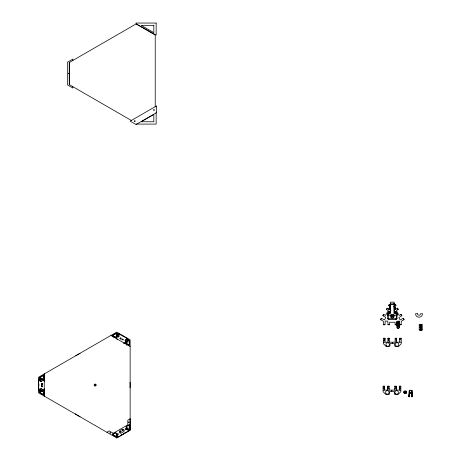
<?xml version="1.0" encoding="UTF-8"?>
<svg xmlns="http://www.w3.org/2000/svg" width="461" height="461" viewBox="0 0 461 461"><rect width="100%" height="100%" fill="white"/><g stroke="black" fill="none" stroke-linecap="round" stroke-linejoin="round"><path stroke-width="0.69" d="M69.346 84.657L69.346 62.483M72.85 86.68L72.85 88.028L67.479 84.928L67.479 62.212L72.85 59.112L72.85 60.46M155.224 107.033L155.23 35.071L136.024 23.984L69.231 62.546L69.225 84.594L131.656 120.638M397.002 325.57L397.163 323.916M397.002 325.005L397.163 324.377M397.002 326.077L397.042 322.268L397.866 321.686L398.753 321.766L399.335 322.694L398.171 326.486L397.002 326.958M409.299 390.288L409.016 396.829L409.668 396.829L409.668 393.907L410.157 392.709L411.137 392.709L411.633 393.907L411.633 396.829L412.284 396.788L411.996 390.288L409.299 390.288L409.016 395.359L409.973 390.288M404.061 393.06L404.061 391.176L406.654 391.383L406.446 393.06L404.061 393.06L404.061 391.176M405.726 392.588C406.464 392.951 405.507 393.262 405.726 392.588C407.207 393.855 406.435 391.216 406.446 391.176L406.654 391.412L406.446 391.176M396.979 322.971L396.979 324.308M399.572 322.354C398.828 328.537 400.592 319.346 398.171 324.152L398.171 326.486L399.335 326.958M403.853 392.484L406.037 392.991M397.808 322.948L398.529 322.948M397.826 322.965C399.497 322.498 397.203 321.934 398.171 322.74M405.726 391.648C406.469 391.285 405.496 390.968 405.726 391.648L406.654 391.608L406.446 393.06M405.536 392.916L404.545 393.054L404.781 392.588L404.879 393.054M128.389 430.522L129.408 426.69L128.446 425.025M388.784 309.567L390.582 303.09M389.032 309.694L389.77 307.118M404.435 391.297L404.879 391.182L404.948 391.815L404.902 391.176L404.781 391.648L404.435 391.297L405.962 391.182M403.951 392L404.781 391.648M398.171 326.486L397.163 322.527M389.58 309.469L390.68 307.02M389.366 309.642L390.761 306.577M389.17 309.659L390.709 306.582M399.462 324.486L399.335 325.57M405.536 391.32L404.885 391.182L404.948 391.815M112.72 336.755L114.046 334.467L117.872 333.441L120.5 334.957M113.838 337.855L114.541 336.639M116.333 338.553L116.829 337.694M118.69 334.479L119.226 333.545M118.99 334.651L119.526 333.724M126.781 339.146L127.317 338.218M124.729 343.399L125.225 342.54M126.579 345.208L127.282 343.998M128.129 345.566L129.414 343.341L128.389 339.509L126.285 338.299M380.826 319.784L381.587 318.47M383.108 315.843L383.863 314.529M386.67 309.671L387.424 308.357M388.946 305.729L389.701 304.416M409.668 393.907L410.157 392.709M44.481 378.256L44.481 380.1M44.481 389.931L44.481 391.775M389.764 311.976L389.764 313.613L387.661 313.613L387.661 318.747L388.83 319.45L395.838 319.45L396.304 318.747L396.304 313.613M406.521 392.686L406.654 392.639M44.348 389.044L42.619 391.147L39.755 391.147L38.707 388.519L38.707 381.512L39.755 378.884L42.619 378.884L44.348 380.988M406.654 391.764L406.654 392.311M387.661 315.86L388.127 315.393M397.584 321.766L397.203 322.481L397.249 321.974M395.838 319.45L397.002 318.747L397.002 313.613L394.904 313.613L394.904 311.976M113.55 433.916L112.334 434.619L116.581 437.068L117.509 436.544M128.216 425.428L129.432 424.725L129.437 429.646L128.06 430.441L125.928 426.753L129.426 424.731L129.426 429.652L128.527 430.171M114.461 433.455L115.688 432.746M126.228 426.644L127.276 426.033M120.361 431.727L120.079 431.888L121.151 431.266M120.108 431.94L120.494 431.715M116.719 437.95L130.135 430.182L130.135 339.843L116.708 332.093L38.476 377.265L38.476 392.766L116.702 437.944L130.129 430.194L130.123 418.836M106.877 432.274L109.211 430.926L113.256 433.259M130.129 418.847L127.795 420.196L127.795 424.869L112.778 433.536M112.323 434.608L115.82 432.591L117.947 436.279L116.581 437.068M122.39 430.551L123.22 430.004M120.235 435.57L120.638 435.334M120.84 435.219L122.056 434.516M123.266 433.818L126.302 432.066M393.913 305.021L395.371 304.179L396.126 305.493L394.143 306.64M390.375 309.792L387.021 308.127L386.26 309.44L388.283 310.61L385.482 315.462L383.46 314.293L382.699 315.606L385.736 317.358L384.537 319.905L381.184 318.24L380.423 319.554L383.46 321.305L383.46 324.809L384.975 324.809L385.212 321.069L387.776 321.069L388.012 324.809L389.528 324.809L389.528 322.251L395.135 322.251L395.135 324.809L396.65 324.809L396.65 321.305L399.457 321.069L399.687 324.809L401.208 324.809L401.208 321.305L404.245 319.554L403.484 318.234L400.131 319.905L398.846 317.681L401.963 315.606L401.208 314.293L399.18 315.462L396.379 310.61L398.402 309.44L397.647 308.127L394.288 309.792M123.283 343.226L126.637 342.673L128.072 340.195L126.32 337.971L120.252 334.467L117.451 334.064L116.022 336.542L117.215 339.722M69.231 73.455L68.412 73.455L69.231 73.685M136.018 124.09L156.158 124.09L156.158 112.069M390.582 303.868L394.086 303.868M390.582 304.519L394.086 304.519M388.479 311.918L389.804 311.918M394.086 311.976L396.183 311.918M388.248 312.091L390.467 311.918M396.42 312.091L394.668 311.918M394.086 312.621L394.904 312.621M388.11 314.621L387.142 314.5A5.371 5.371 0 0 1 390.94 310.702M396.552 314.621L397.52 314.5A5.371 5.371 0 0 0 393.723 310.702M387.661 315.393L391.251 315.099A1.527 1.527 0 0 1 391.568 314.857M397.002 315.393L393.412 315.099A1.527 1.527 0 0 0 393.095 314.857M387.661 318.747L397.002 318.747M388.139 318.897L388.882 318.897M395.786 318.897L396.523 318.897M383.46 324.342L384.975 324.342M388.012 324.342L389.528 324.342M395.135 324.342L396.65 324.342M399.687 324.342L401.208 324.342M384.278 338.42L384.975 338.42M388.012 338.42L388.715 338.42M395.953 338.42L396.65 338.42M399.687 338.42L400.39 338.42M383.46 338.656L384.975 338.656M388.012 338.656L389.528 338.656M395.135 338.656L396.65 338.656M399.687 338.656L401.208 338.656M384.975 338.887L384.278 338.887L384.278 339.82L384.975 339.82M388.012 338.887L388.715 338.887L388.715 339.82L388.012 339.82M396.65 338.887L395.953 338.887L395.953 339.82L396.65 339.82M399.687 338.887L400.39 338.887L400.39 339.82L399.687 339.82M388.012 340.287L388.715 340.287M395.953 340.287L396.65 340.287M383.46 340.639L384.975 340.639M383.46 342.16L401.208 342.16M44.51 376.141L41.859 376.141L39.058 378.942L39.058 380.763M43.495 377.657L44.51 377.657M38.476 380.169L39.548 380.169M38.476 380.521L39.548 380.521M43.495 380.694L44.51 380.694M94.396 385.016L95.796 385.016A0.703 0.703 0 0 1 94.747 385.621A0.703 0.703 0 0 1 94.747 384.411A0.703 0.703 0 0 1 95.796 385.016M383.909 386.341L384.607 386.341M387.643 386.341L388.346 386.341M395.584 386.341L396.281 386.341M399.318 386.341L400.021 386.341M383.091 386.577L384.607 386.577M387.643 386.577L389.159 386.577M394.766 386.577L396.281 386.577M399.318 386.577L400.84 386.577M384.607 386.808L383.909 386.808L383.909 387.741L384.607 387.741M387.643 386.808L388.346 386.808L388.346 387.741L387.643 387.741M396.281 386.808L395.584 386.808L395.584 387.741L396.281 387.741M399.318 386.808L400.021 386.808L400.021 387.741L399.318 387.741M383.909 388.214L384.607 388.214M383.091 388.56L384.607 388.56M387.643 388.56L389.159 388.56M394.766 388.56L396.281 388.56M399.318 388.56L400.84 388.56M43.495 389.338L44.51 389.338M38.476 389.51L39.548 389.51M38.476 389.862L39.548 389.862M43.265 389.862L44.256 389.862M383.091 390.081L400.84 390.081M43.495 392.374L44.51 392.374M409.99 392.622L410.889 392.622M410.157 393.06L411.137 393.06L411.633 393.907M44.51 393.89L41.859 393.89L39.058 391.089L39.058 388.658M409.016 395.734L409.668 395.815M411.633 395.815L412.284 395.734M409.016 395.89L409.668 395.89M411.633 395.89L412.284 395.89M409.016 395.964L409.668 395.964M411.633 395.964L412.284 395.964M409.016 396.039L409.668 396.039M411.633 396.039L412.284 396.039M409.016 396.183L409.668 396.108M411.633 396.183L412.284 396.183M409.016 396.247L409.668 396.247M411.633 396.247L412.284 396.247M409.016 396.379L409.668 396.316M411.633 396.316L412.284 396.379M409.016 396.489L409.668 396.437M411.633 396.489L412.284 396.437M409.016 396.673L409.668 396.673M411.633 396.673L412.284 396.673M398.171 322.729L398.517 322.965M117.878 436.602L114.051 435.582L113.083 433.916M390.755 305.021L389.297 304.179L388.542 305.499L390.525 306.64M122.712 336.029L123.22 336.323M123.346 336.397L123.721 336.616M117.503 333.493L116.593 332.969L112.328 335.429L115.371 337.187M128.527 339.861L129.437 340.385L129.437 345.306L126.395 343.549M120.085 338.144L121.053 338.702M121.958 339.227L123.191 339.936M119.895 338.702L120.707 339.169M113.227 335.879L116.915 338.011M124.908 342.627L127.369 344.044M110.928 335.429L130.135 346.522M398.984 322.36L399.335 324.187M396.535 315.393L397.002 315.86M399.134 324.331L399.335 325.005M397.002 322.694L398.171 324.152M393.873 308.72L394.72 309.844M388.83 319.45L388.364 318.747L388.364 313.613M394.962 304.416L395.722 305.729M397.238 308.357L397.999 309.671M400.799 314.529L401.56 315.843M403.081 318.47L403.836 319.784M126.619 427.364L128.054 429.842M116.005 433.496L117.434 435.973M393.959 306.582L395.498 309.659M393.901 306.577L395.302 309.642M393.982 307.02L395.083 309.469M394.898 307.118L395.63 309.694M394.086 303.09L395.878 309.567M405.473 391.297L405.559 391.815L405.559 391.182M411.321 390.288L412.284 395.359L411.996 390.288M411.137 392.709L411.137 393.06M404.948 392.42L404.948 393.054M399.687 342.16L399.687 338.19L401.208 338.19L401.208 343.791L398.402 346.597L395.371 346.597L394.668 345.894L394.668 343.56L389.994 343.56L389.994 345.894L389.297 346.597L386.26 346.597L383.46 343.791L383.46 338.19L384.975 338.19L384.975 342.16M399.312 322.32L399.335 327.915L398.171 328.393L397.002 327.915L397.094 322.164M399.318 390.081L399.318 386.111L400.84 386.111L400.84 391.712L398.033 394.518L395.002 394.518L394.299 393.815L394.299 391.481L389.626 391.481L389.626 393.815L388.928 394.518L385.892 394.518L383.091 391.712L383.091 386.111L384.607 386.111L384.607 390.081M399.214 322.112L399.295 322.729M399.295 324.118L399.295 324.579M399.134 322.02L399.174 322.527M399.042 321.934L399.088 322.441M398.753 321.766L398.753 322.233M398.471 321.686L398.471 322.147M398.171 321.657L398.171 322.118M397.866 321.686L397.866 322.147M397.353 321.893L397.296 322.395M397.163 322.066L397.123 322.579M397.123 323.962L397.123 324.429M396.65 342.16L396.65 338.19L395.135 338.19L395.135 342.16M396.281 390.081L396.281 386.111L394.766 386.111L394.766 390.081M395.25 312.679L395.25 314.01M394.086 313.832L394.086 302.157L390.582 302.157L390.582 313.832M389.528 342.16L389.528 338.19L388.012 338.19L388.012 342.16M389.412 312.679L389.412 314.01M389.159 390.081L389.159 386.111L387.643 386.111L387.643 390.081M122.021 338.991L122.021 339.924M95.099 384.313L95.099 385.719M44.256 381.086L44.256 373.923L44.256 396.114L44.256 388.957M43.495 380.4L43.553 375.139L39.289 377.599L39.289 378.654M43.495 389.631L43.553 394.893L39.289 392.432L39.289 391.377M42.55 383.322L42.55 384.255M42.037 383.339L42.037 384.653M42.037 385.615L42.037 386.877M41.974 383.304L41.974 384.676M41.974 385.598L41.974 386.819M41.859 385.949L41.859 386.416M38.88 384.434L38.88 385.598M130.014 382.209A35.03 35.03 0 0 1 130.014 387.828M80.076 416.663A35.03 35.03 0 0 1 75.206 413.851M75.794 355.788A35.03 35.03 0 0 1 80.076 353.374M95.312 384.226A0.818 0.818 0 0 1 95.853 385.327A0.818 0.818 0 0 1 94.689 385.724M94.522 385.592A0.818 0.818 0 0 1 94.885 384.226M398.978 325.454A0.934 0.663 0 0 1 398.978 326.117M393.659 316.943A1.527 1.527 0 0 1 393.412 317.26M391.251 317.26A1.527 1.527 0 0 1 391.009 316.943M391.625 315.773A0.818 0.818 0 0 1 393.124 316.39M393.043 316.592A0.818 0.818 0 0 1 392.542 316.972M392.121 316.972A0.818 0.818 0 0 1 391.625 316.592M391.343 315.191A1.4 1.4 0 0 1 391.631 314.967M393.031 314.967A1.4 1.4 0 0 1 393.325 315.191M126.585 428.5A0.991 0.991 0 0 1 126.948 428.863M127.046 429.099A0.991 0.991 0 0 1 127.08 429.358A0.934 0.934 0 0 0 126.366 428.5M117.768 435.04A0.991 0.991 0 0 1 117.532 434.942M117.325 434.781A0.991 0.991 0 0 1 117.036 434.078M125.623 428.551A0.991 0.991 0 0 1 125.859 428.448M126.372 428.448A0.991 0.991 0 0 1 127.109 429.41M127.029 429.64A0.934 0.934 0 0 1 126.931 429.871M125.657 428.592A0.934 0.934 0 0 1 125.882 428.5M117.376 434.74A0.934 0.934 0 0 1 117.106 434.083M126.573 427.71A1.752 1.752 0 0 1 127.818 429.854M116.345 433.628A1.752 1.752 0 0 0 117.59 435.772A1.786 1.786 0 0 1 116.489 433.19M126.585 427.675A1.786 1.786 0 0 1 127.847 429.865M116.345 336.415A1.752 1.752 0 0 1 118.909 334.444A1.786 1.786 0 0 0 116.489 336.853M126.124 342.385A1.752 1.752 0 0 0 126.579 338.939A1.786 1.786 0 0 1 126.124 342.419M39.467 390.139A1.752 1.752 0 0 0 42.85 390.139A1.786 1.786 0 0 1 40.695 391.412A1.786 1.786 0 0 1 39.433 389.222M39.467 379.893A1.752 1.752 0 0 1 42.4 379.109A1.786 1.786 0 0 0 39.433 380.809M156.394 106.001L156.394 112.743L136.018 124.505L130.181 121.134L156.394 106.001M405.599 391.182L405.559 391.815L405.605 391.176M41.294 383.667C41.865 385.454 42.677 382.411 41.294 383.667M41.294 386.122C41.865 387.903 42.677 384.86 41.294 386.122M134.399 121.013C134.969 122.793 135.788 119.756 134.399 121.013M120.258 338.115C120.828 339.895 121.641 336.853 120.258 338.115M122.378 339.336C122.949 341.123 123.767 338.08 122.378 339.336M153.605 109.925C154.181 111.706 154.994 108.663 153.605 109.925M117.572 433.957C118.149 435.743 118.961 432.7 117.572 433.957M120.235 431.68C120.811 433.467 121.623 430.424 120.235 431.68M122.361 430.453C122.931 432.239 123.75 429.197 122.361 430.453M125.663 429.289C126.239 431.07 127.052 428.027 125.663 429.289M128.613 422.126C129.051 423.509 129.685 421.152 128.613 422.126M392.207 342.759C392.663 344.188 393.314 341.757 392.207 342.759M391.372 390.686C391.827 392.109 392.478 389.678 391.372 390.686M110.012 432.856C110.427 434.25 111.107 431.905 110.012 432.856M422.253 329.92L421.556 330.623L419.919 330.623L419.222 329.92L419.222 324.313L422.253 324.313L422.253 329.92M153.824 114.495L141.25 121.756L153.824 121.756L153.824 114.495M122.113 429.364L119.987 430.586A1.4 1.4 0 0 0 119.474 432.504A1.4 1.4 0 0 0 121.387 433.017L123.513 431.79A1.4 1.4 0 0 0 124.026 429.877A1.4 1.4 0 0 0 122.113 429.364M156.158 23.05L136.018 23.05L136.018 23.713L156.158 35.071L156.158 23.05M153.824 25.384L141.25 25.384L153.824 32.645L153.824 25.384M417.505 313.716L415.522 313.716A3.504 3.504 0 0 0 419.026 317.22A3.504 3.504 0 0 0 422.524 313.716L420.541 313.716A1.516 1.516 0 0 1 419.026 315.238A1.516 1.516 0 0 1 417.505 313.716M420.323 329.748A0.582 0.582 0 0 0 421.302 329.488A0.582 0.582 0 0 0 420.588 328.774A0.582 0.582 0 0 0 420.323 329.748M420.426 328.002A0.617 0.617 0 0 0 421.354 327.466A0.617 0.617 0 0 0 420.426 326.93A0.617 0.617 0 0 0 420.426 328.002M420.415 326.158A0.64 0.64 0 0 0 421.383 325.599A0.64 0.64 0 0 0 420.415 325.045A0.64 0.64 0 0 0 420.415 326.158M420.357 328.128A0.761 0.761 0 0 0 421.498 327.466A0.761 0.761 0 0 0 420.357 326.809A0.761 0.761 0 0 0 420.357 328.128M420.357 329.995A0.761 0.761 0 0 0 421.498 329.338A0.761 0.761 0 0 0 420.357 328.681A0.761 0.761 0 0 0 420.357 329.995M420.161 326.181A0.818 0.818 0 0 0 421.527 325.812A0.818 0.818 0 0 0 420.524 324.809A0.818 0.818 0 0 0 420.161 326.181M397.705 328.007A0.934 0.663 0 0 0 399.105 327.437A0.934 0.663 0 0 0 397.705 326.866A0.934 0.663 0 0 0 397.705 328.007M391.983 316.788A0.703 0.703 0 0 0 393.031 316.183A0.703 0.703 0 0 0 391.983 315.572A0.703 0.703 0 0 0 391.983 316.788M391.401 317.796A1.867 1.867 0 0 0 394.201 316.183A1.867 1.867 0 0 0 391.401 314.563A1.867 1.867 0 0 0 391.401 317.796M386.399 393.959A1.786 1.786 0 0 0 389.078 392.415A1.786 1.786 0 0 0 386.399 390.865A1.786 1.786 0 0 0 386.399 393.959M395.371 393.677A1.786 1.786 0 0 0 398.362 392.876A1.786 1.786 0 0 0 396.172 390.692A1.786 1.786 0 0 0 395.371 393.677M396.108 346.038A1.786 1.786 0 0 0 398.788 344.494A1.786 1.786 0 0 0 396.108 342.944A1.786 1.786 0 0 0 396.108 346.038M386.399 345.756A1.786 1.786 0 0 0 389.389 344.955A1.786 1.786 0 0 0 387.2 342.765A1.786 1.786 0 0 0 386.399 345.756M117.52 336.864A0.991 0.991 0 0 0 119.007 336.006A0.991 0.991 0 0 0 117.52 335.147A0.991 0.991 0 0 0 117.52 336.864M125.611 341.538A0.991 0.991 0 0 0 127.098 340.679A0.991 0.991 0 0 0 125.611 339.815A0.991 0.991 0 0 0 125.611 341.538M94.632 385.828A0.934 0.934 0 0 0 96.032 385.021A0.934 0.934 0 0 0 94.632 384.209A0.934 0.934 0 0 0 94.632 385.828M40.666 390.548A0.991 0.991 0 0 0 42.153 389.683A0.991 0.991 0 0 0 40.666 388.825A0.991 0.991 0 0 0 40.666 390.548M40.666 381.207A0.991 0.991 0 0 0 42.153 380.342A0.991 0.991 0 0 0 40.666 379.484A0.991 0.991 0 0 0 40.666 381.207A0.934 0.934 0 0 0 42.095 380.342A0.934 0.934 0 0 0 40.695 379.536A0.934 0.934 0 0 0 40.695 381.155M125.657 341.44A0.934 0.934 0 0 0 127.057 340.633A0.934 0.934 0 0 0 125.657 339.82A0.934 0.934 0 0 0 125.657 341.44M117.567 336.766A0.934 0.934 0 0 0 118.967 335.96A0.934 0.934 0 0 0 117.567 335.153A0.934 0.934 0 0 0 117.567 336.766M40.695 390.496A0.934 0.934 0 0 0 42.095 389.683A0.934 0.934 0 0 0 40.695 388.877A0.934 0.934 0 0 0 40.695 390.496"/></g></svg>
